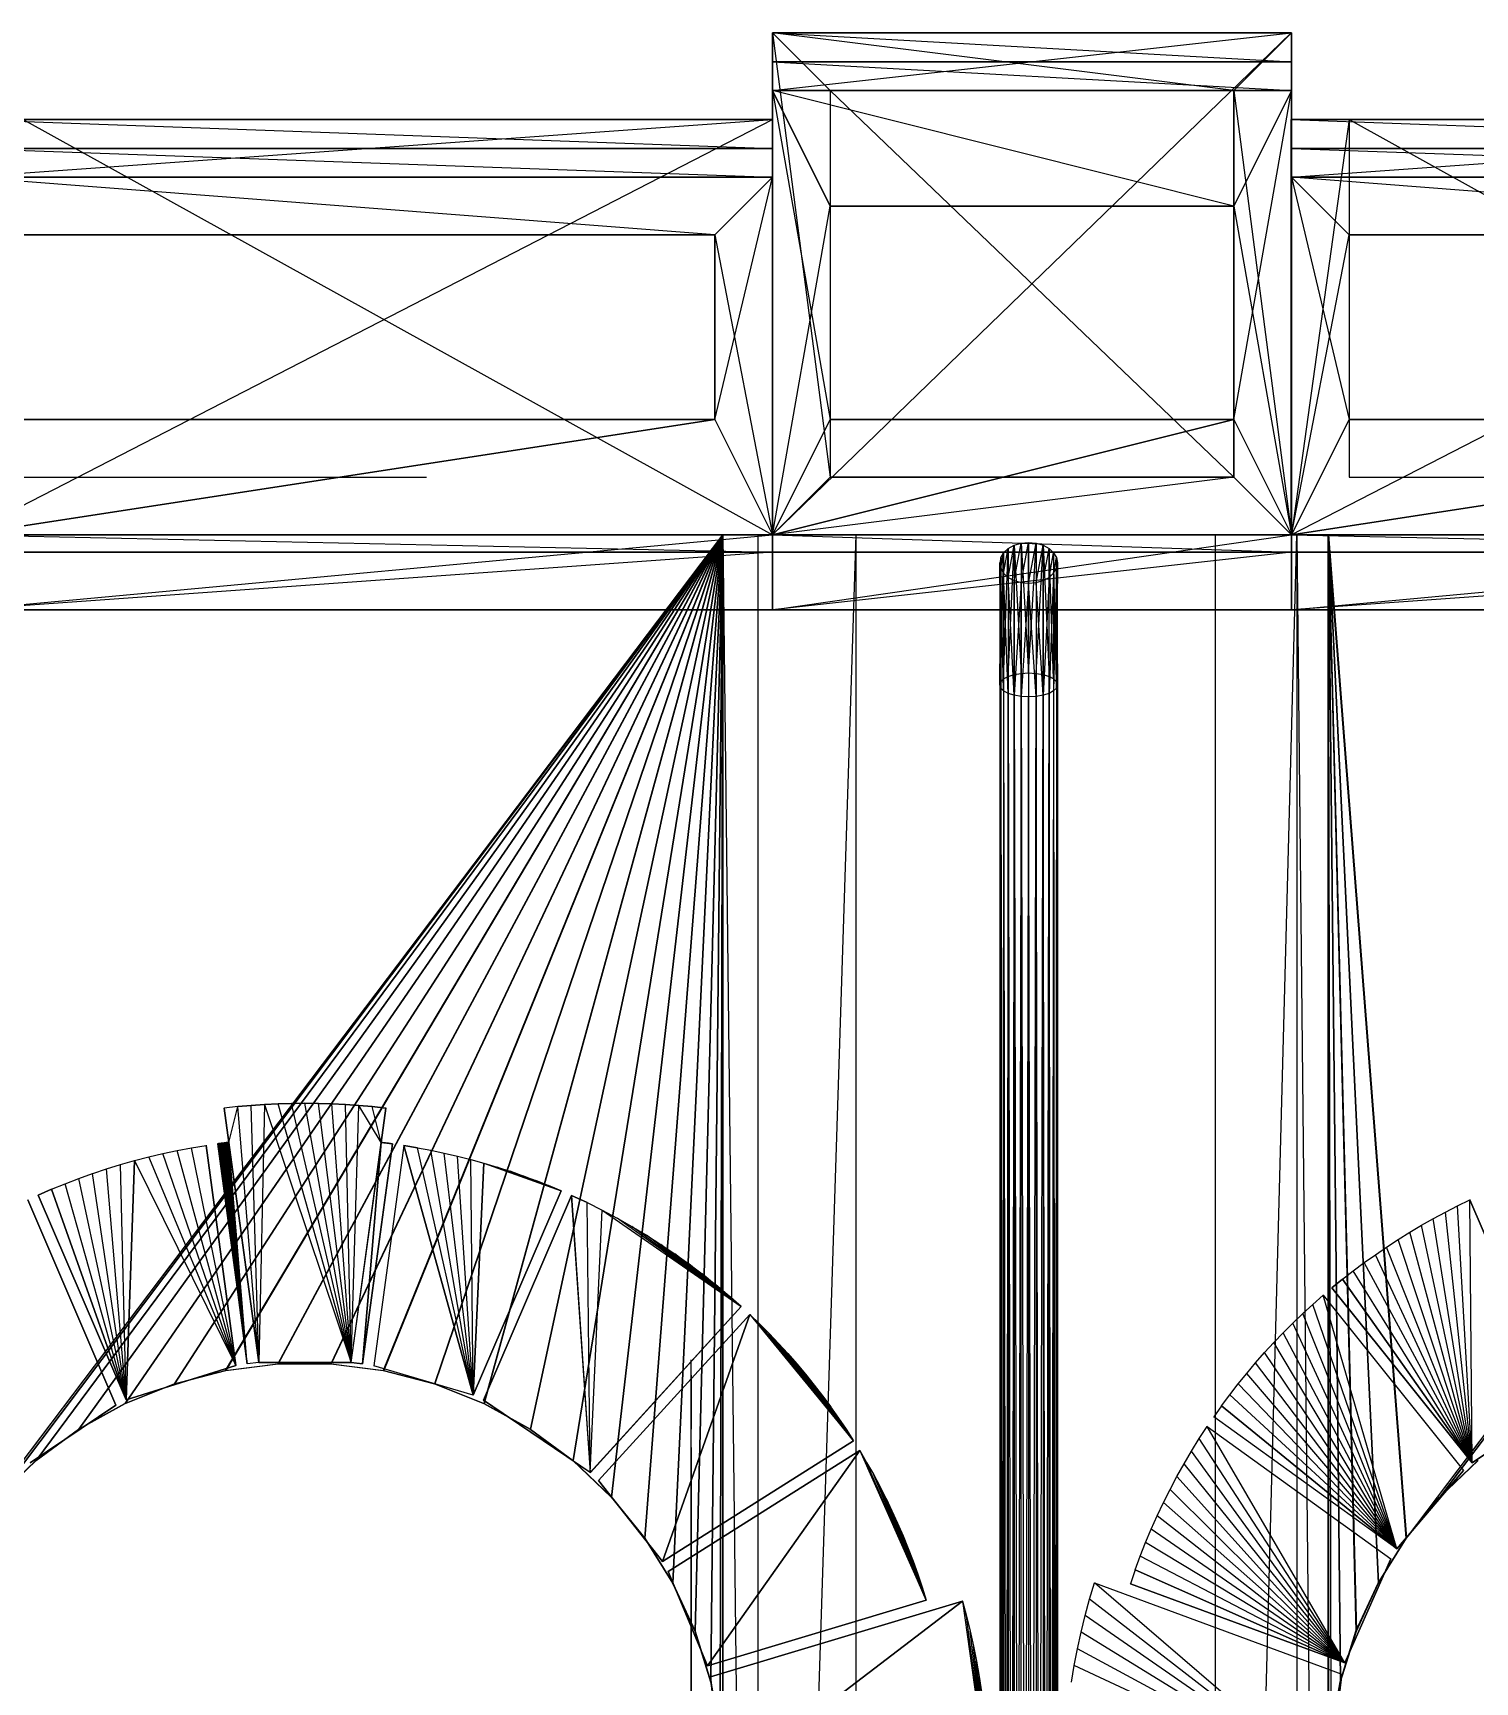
# Model space of a CAD drawing. Extents: x -41 to 47, y -35.8 to 51.3.
# Drawn here: x 7.662 to 10.162, y 44.107 to 46.965 of the extents above; entities that cross this region are included whole.
import ezdxf

# ---------------------------------------------------------------- set-up
doc = ezdxf.new("R2010")
doc.units = 0
doc.header["$MEASUREMENT"] = 0
doc.layers.add('PYDXF', color=8, linetype='CONTINUOUS')

msp = doc.modelspace()

# ---------------------------------------------------------------- linework, layer by layer
at = {"layer": 'PYDXF'}
for p, q in [((9.843, 46.9654), (8.9435, 46.9654)), ((8.9435, 46.0954), (8.9435, 46.9654)), ((8.9435, 46.0954), (9.843, 46.9654)), ((8.9439, 46.9654), (8.9435, 46.0954)), ((8.9435, 46.9654), (8.9439, 46.9654)), ((9.8434, 46.9654), (8.9439, 46.9654)), ((8.9439, 46.8654), (8.9439, 46.9654)), ((8.9439, 46.8654), (9.8434, 46.9654)), ((8.944, 46.9154), (8.9439, 46.9654)), ((8.9439, 46.9654), (9.0438, 46.1954)), ((9.7435, 46.8654), (8.9439, 46.9654)), ((8.9439, 46.9654), (9.8434, 46.9654)), ((8.9439, 46.9654), (8.9439, 46.0954)), ((8.9439, 46.9654), (9.0438, 46.8654)), ((9.843, 46.9654), (8.9439, 46.9654)), ((8.944, 46.9654), (8.944, 46.9154)), ((8.944, 46.9654), (9.8435, 46.9654)), ((8.944, 46.9654), (9.8435, 46.9154)), ((9.8434, 46.9654), (9.7435, 46.8654)), ((9.843, 46.9654), (9.843, 46.0954)), ((9.843, 46.9654), (9.8434, 46.9654)), ((9.843, 46.9654), (9.8434, 46.0954)), ((9.8434, 46.9654), (9.8434, 46.8654)), ((9.8434, 46.9654), (9.8434, 46.0954)), ((9.8435, 46.9654), (9.8435, 46.9154)), ((8.944, 46.9154), (9.8435, 46.8654)), ((8.944, 46.9154), (9.8435, 46.9154)), ((8.944, 46.9154), (8.944, 46.8654)), ((9.8435, 46.9154), (8.944, 46.9154)), ((9.8435, 46.8654), (9.8435, 46.9154)), ((8.9439, 46.8654), (9.8434, 46.8654)), ((9.0438, 46.6654), (8.9439, 46.8654)), ((8.9439, 46.8654), (8.9439, 46.0954)), ((8.9439, 46.8654), (9.0439, 46.2954)), ((8.9439, 46.8654), (9.0439, 46.6654)), ((9.7435, 46.6654), (8.9439, 46.8654)), ((8.9439, 46.0954), (8.9439, 46.8654)), ((9.8435, 46.8654), (8.944, 46.8654)), ((9.7435, 46.8654), (9.0438, 46.8654)), ((9.0439, 46.8654), (9.7435, 46.1954)), ((9.0439, 46.8654), (9.7435, 46.8654)), ((9.0439, 46.8654), (9.0439, 46.1954)), ((9.7435, 46.1954), (9.7435, 46.8654)), ((9.7435, 46.8654), (9.7435, 46.1954)), ((9.8434, 46.8654), (9.7435, 46.6654)), ((9.7435, 46.2954), (9.8434, 46.8654)), ((9.7435, 46.8654), (9.8434, 46.0954)), ((9.8434, 46.8654), (9.8434, 46.0954)), ((9.8434, 46.0954), (9.8434, 46.8654)), ((8.9435, 46.8154), (7.5443, 46.8154)), ((7.5443, 46.0954), (8.9435, 46.8154)), ((8.9439, 46.8154), (7.5447, 46.8154)), ((7.5447, 46.7154), (8.9439, 46.8154)), ((8.9435, 46.8154), (7.5447, 46.8154)), ((7.5448, 46.8154), (8.944, 46.8154)), ((7.5448, 46.8154), (8.944, 46.7654)), ((7.6446, 46.8154), (8.9439, 46.8154)), ((7.6446, 46.8154), (8.9439, 46.0954)), ((8.9435, 46.8154), (7.6446, 46.8154)), ((8.9435, 46.8154), (8.9435, 46.0954)), ((8.9435, 46.8154), (8.9439, 46.0954)), ((8.9439, 46.8154), (8.9435, 46.8154)), ((8.9439, 46.8154), (8.9439, 46.7154)), ((8.9439, 46.0954), (8.9439, 46.8154)), ((8.944, 46.8154), (8.944, 46.7654)), ((11.2423, 46.8154), (9.843, 46.8154)), ((9.843, 46.0954), (9.843, 46.8154)), ((9.843, 46.0954), (11.2423, 46.8154)), ((9.843, 46.8154), (9.8434, 46.8154)), ((9.8434, 46.8154), (9.843, 46.0954)), ((11.2427, 46.8154), (9.8434, 46.8154)), ((9.8434, 46.7154), (9.8434, 46.8154)), ((9.8434, 46.7154), (11.2427, 46.8154)), ((9.9434, 46.8154), (9.8434, 46.0954)), ((9.8434, 46.8154), (9.8434, 46.0954)), ((9.9434, 46.8154), (9.8434, 46.8154)), ((11.2423, 46.8154), (9.8434, 46.8154)), ((9.8435, 46.7654), (9.8434, 46.8154)), ((9.8435, 46.8154), (9.8435, 46.7654)), ((9.8435, 46.8154), (11.2428, 46.8154)), ((9.8435, 46.8154), (11.2428, 46.7654)), ((9.9434, 46.8154), (9.9434, 46.1954)), ((9.9434, 46.8154), (11.2427, 46.8154)), ((9.9434, 46.8154), (11.2427, 46.0954)), ((11.2423, 46.8154), (9.9434, 46.8154)), ((7.5447, 46.7654), (8.944, 46.7154)), ((7.5447, 46.7654), (8.944, 46.7654)), ((8.944, 46.7654), (7.5448, 46.7654)), ((8.944, 46.7154), (8.944, 46.7654)), ((9.8435, 46.7654), (11.2427, 46.7154)), ((9.8435, 46.7654), (11.2428, 46.7654)), ((9.8435, 46.7654), (9.8435, 46.7154)), ((11.2428, 46.7654), (9.8435, 46.7654)), ((8.9439, 46.7154), (7.5447, 46.7154)), ((7.5447, 46.7154), (8.9439, 46.7154)), ((8.844, 46.6154), (7.5447, 46.7154)), ((8.9439, 46.7154), (8.844, 46.6154)), ((8.844, 46.2954), (8.9439, 46.7154)), ((8.9439, 46.7154), (8.9439, 46.0954)), ((8.9439, 46.0954), (8.9439, 46.7154)), ((9.8434, 46.7154), (11.2427, 46.7154)), ((9.9434, 46.6154), (9.8434, 46.7154)), ((11.1428, 46.6154), (9.8434, 46.7154)), ((9.8434, 46.0954), (9.8434, 46.7154)), ((11.2427, 46.7154), (9.8435, 46.7154)), ((9.8435, 46.7154), (9.8435, 46.0954)), ((9.8435, 46.7154), (9.9434, 46.2954)), ((9.8435, 46.7154), (9.9434, 46.6154)), ((8.9439, 46.0954), (9.0438, 46.6654)), ((9.7435, 46.6654), (9.0438, 46.6654)), ((9.0438, 46.6654), (9.7435, 46.6654)), ((9.0439, 46.6654), (9.0439, 46.2954)), ((9.7435, 46.6654), (9.7435, 46.2954)), ((9.7435, 46.2954), (9.7435, 46.6654)), ((9.7435, 46.6654), (9.8434, 46.0954)), ((8.844, 46.6154), (7.6446, 46.6154)), ((7.6446, 46.6154), (8.844, 46.6154)), ((8.844, 46.6154), (8.844, 46.2954)), ((8.844, 46.2954), (8.844, 46.6154)), ((8.844, 46.6154), (8.9439, 46.0954)), ((9.8434, 46.0954), (9.9434, 46.6154)), ((9.9434, 46.6154), (9.9434, 46.2954)), ((11.1428, 46.6154), (9.9434, 46.6154)), ((9.9434, 46.6154), (11.1428, 46.6154)), ((7.5447, 46.0954), (8.844, 46.2954)), ((8.844, 46.2954), (7.5447, 46.0954)), ((8.844, 46.2954), (7.6446, 46.2954)), ((7.6446, 46.2954), (8.844, 46.2954)), ((8.844, 46.2954), (8.9439, 46.0954)), ((8.9439, 46.0954), (9.7435, 46.2954)), ((9.7435, 46.2954), (8.9439, 46.0954)), ((9.0439, 46.2954), (8.9439, 46.0954)), ((8.9439, 46.0954), (9.0438, 46.2954)), ((9.0438, 46.2954), (9.7435, 46.2954)), ((9.7435, 46.2954), (9.0439, 46.2954)), ((9.7435, 46.2954), (9.8434, 46.0954)), ((11.1428, 46.2954), (9.8434, 46.0954)), ((9.8434, 46.0954), (9.9434, 46.2954)), ((9.8435, 46.0954), (11.1428, 46.2954)), ((9.9434, 46.2954), (9.8435, 46.0954)), ((11.1428, 46.2954), (9.9434, 46.2954)), ((9.9434, 46.2954), (11.1428, 46.2954)), ((7.6446, 46.1954), (8.3442, 46.1954)), ((9.0438, 46.1954), (8.9439, 46.0954)), ((9.7435, 46.1954), (8.9439, 46.0954)), ((9.0438, 46.1954), (9.7435, 46.1954)), ((9.7435, 46.1954), (9.0439, 46.1954)), ((9.8434, 46.0954), (9.7435, 46.1954)), ((9.9434, 46.1954), (10.643, 46.1954)), ((7.4071, 46.0954), (8.8571, 46.0954)), ((7.4078, 46.0954), (8.8578, 46.0954)), ((7.4078, 46.0954), (8.8571, 46.0954)), ((8.8571, 46.0954), (7.5422, 44.3564)), ((7.5428, 44.3564), (8.8578, 46.0954)), ((7.5443, 46.0954), (8.9435, 46.0954)), ((7.5443, 46.0954), (8.9439, 46.0954)), ((8.9439, 46.0954), (7.5447, 46.0954)), ((7.5447, 46.0954), (8.9439, 46.0954)), ((8.944, 46.0954), (7.5447, 46.0954)), ((7.5447, 45.9654), (8.9439, 46.0954)), ((7.5448, 46.0954), (8.944, 46.0654)), ((7.5448, 46.0954), (8.944, 46.0954)), ((8.8571, 46.0954), (7.6002, 44.4276)), ((8.8578, 46.0954), (7.6008, 44.4276)), ((8.8571, 46.0954), (7.6667, 44.4909)), ((8.8578, 46.0954), (7.6674, 44.4909)), ((8.8571, 46.0954), (7.7407, 44.5452)), ((8.8578, 46.0954), (7.7414, 44.5452)), ((8.8571, 46.0954), (7.821, 44.5898)), ((8.8578, 46.0954), (7.8216, 44.5898)), ((8.8571, 46.0954), (7.9062, 44.6239)), ((8.8578, 46.0954), (7.9069, 44.6239)), ((8.8571, 46.0954), (7.9951, 44.6469)), ((8.8578, 46.0954), (7.9958, 44.6469)), ((8.8571, 46.0954), (8.0862, 44.6585)), ((8.8578, 46.0954), (8.0869, 44.6585)), ((8.8571, 46.0954), (8.178, 44.6585)), ((8.8578, 46.0954), (8.1787, 44.6585)), ((8.8571, 46.0954), (8.2691, 44.6469)), ((8.8578, 46.0954), (8.2697, 44.6469)), ((8.8571, 46.0954), (8.358, 44.6239)), ((8.8578, 46.0954), (8.3586, 44.6239)), ((8.8571, 46.0954), (8.4432, 44.5898)), ((8.8578, 46.0954), (8.4439, 44.5898)), ((8.8571, 46.0954), (8.5235, 44.5452)), ((8.8578, 46.0954), (8.5242, 44.5452)), ((8.8571, 46.0954), (8.5975, 44.4909)), ((8.8578, 46.0954), (8.5982, 44.4909)), ((8.8571, 46.0954), (8.664, 44.4276)), ((8.8578, 46.0954), (8.6647, 44.4276)), ((8.8571, 46.0954), (8.722, 44.3564)), ((8.8578, 46.0954), (8.7227, 44.3564)), ((8.8571, 46.0954), (8.7706, 44.2785)), ((8.8578, 46.0954), (8.7712, 44.2785)), ((8.8571, 46.0954), (8.8089, 44.1951)), ((8.8578, 46.0954), (8.8095, 44.1951)), ((8.8571, 46.0954), (8.8363, 44.1074)), ((8.8578, 46.0954), (8.837, 44.1074)), ((8.8571, 46.0954), (8.8525, 44.0171)), ((8.8578, 46.0954), (8.8532, 44.0171)), ((8.8571, 46.0954), (8.8571, 43.9254)), ((8.8571, 46.0954), (8.8578, 46.0954)), ((8.8571, 46.0954), (8.8578, 43.9254)), ((9.9079, 46.0954), (8.8578, 46.0954)), ((8.8578, 46.0954), (8.8578, 43.9254)), ((8.8578, 46.0954), (8.8578, 40.7954)), ((8.8578, 46.0954), (8.9183, 46.0954)), ((8.8578, 40.7954), (8.8578, 46.0954)), ((8.8578, 46.0954), (8.9183, 40.7954)), ((9.088, 46.0954), (8.9183, 46.0954)), ((8.9183, 46.0954), (8.9183, 40.7954)), ((9.9079, 46.0954), (8.9183, 46.0954)), ((9.088, 46.0954), (8.9183, 40.7954)), ((8.9435, 46.0954), (9.843, 46.0954)), ((8.9439, 46.0954), (8.9435, 46.0954)), ((8.9435, 46.0954), (8.9439, 46.0954)), ((8.9435, 46.0954), (9.8434, 46.0954)), ((8.9439, 46.0954), (8.944, 46.0654)), ((8.9439, 46.0954), (8.9439, 45.9654)), ((9.8434, 46.0954), (8.9439, 46.0954)), ((9.8435, 46.0954), (8.9439, 46.0954)), ((8.9439, 46.0954), (9.8435, 46.0954)), ((8.9439, 45.9654), (9.8435, 46.0954)), ((8.944, 45.9654), (8.9439, 46.0954)), ((8.944, 46.0654), (8.944, 46.0954)), ((8.944, 46.0954), (9.8435, 46.0654)), ((9.088, 46.0954), (9.7119, 46.0954)), ((9.088, 46.0954), (9.088, 40.7954)), ((9.9079, 46.0954), (9.088, 46.0954)), ((9.3525, 46.0718), (9.3628, 46.0774)), ((9.3525, 46.0218), (9.3628, 46.0774)), ((9.3525, 45.85), (9.3628, 46.0774)), ((9.3628, 46.0774), (9.3749, 46.081)), ((9.3628, 46.0162), (9.3749, 46.081)), ((9.3628, 46.0774), (9.3628, 46.0162)), ((9.3628, 46.0774), (9.3749, 45.8554)), ((9.3628, 46.0774), (9.3628, 45.8533)), ((9.3749, 46.081), (9.3878, 46.0822)), ((9.3749, 46.0127), (9.3878, 46.0822)), ((9.3749, 46.081), (9.3749, 46.0127)), ((9.3749, 46.081), (9.3749, 45.8554)), ((9.3749, 46.081), (9.3878, 45.8561)), ((9.3878, 46.0822), (9.4008, 46.081)), ((9.3878, 46.0822), (9.3878, 46.0115)), ((9.3878, 45.8561), (9.3878, 46.0822)), ((9.3878, 46.0115), (9.4008, 46.081)), ((9.3878, 45.8561), (9.4008, 46.081)), ((9.4008, 46.081), (9.4128, 46.0774)), ((9.4008, 46.081), (9.4008, 46.0127)), ((9.4008, 46.081), (9.4008, 45.8554)), ((9.4008, 46.0127), (9.4128, 46.0774)), ((9.4008, 45.8554), (9.4128, 46.0774)), ((9.4128, 46.0774), (9.4232, 46.0718)), ((9.4128, 46.0774), (9.4128, 46.0162)), ((9.4128, 46.0774), (9.4128, 45.8533)), ((9.4128, 46.0774), (9.4232, 45.85)), ((9.7119, 40.7954), (9.7119, 46.0954)), ((9.853, 46.0954), (9.7119, 46.0954)), ((9.9079, 46.0954), (9.7119, 46.0954)), ((9.7119, 40.7954), (9.853, 46.0954)), ((9.843, 46.0954), (9.8434, 46.0954)), ((9.843, 46.0954), (11.2427, 46.0954)), ((9.843, 46.0954), (11.2423, 46.0954)), ((9.8434, 46.0954), (9.843, 46.0954)), ((11.2427, 46.0954), (9.8434, 46.0954)), ((9.8435, 46.0654), (9.8435, 46.0954)), ((9.8435, 46.0954), (9.8435, 46.0654)), ((9.8435, 46.0954), (9.8435, 45.9654)), ((9.8435, 46.0954), (11.2427, 46.0954)), ((9.8435, 46.0954), (11.2428, 46.0654)), ((9.8435, 45.9654), (11.2427, 46.0954)), ((9.8435, 45.9654), (9.8435, 46.0954)), ((9.853, 46.0954), (9.9079, 46.0954)), ((9.9079, 46.0954), (9.853, 46.0954)), ((9.853, 46.0954), (9.9079, 40.7954)), ((9.853, 46.0954), (9.853, 40.7954)), ((9.9071, 43.9254), (9.9071, 46.0954)), ((9.9071, 46.0954), (11.3571, 46.0954)), ((9.9071, 46.0954), (9.9117, 44.0171)), ((9.9071, 46.0954), (9.9077, 46.0954)), ((9.9077, 46.0954), (9.9071, 43.9254)), ((9.9071, 46.0954), (9.9936, 44.2785)), ((9.9071, 46.0954), (9.9279, 44.1074)), ((9.9071, 46.0954), (9.9553, 44.1951)), ((10.0422, 44.3564), (9.9071, 46.0954)), ((9.9077, 46.0954), (9.9077, 43.9254)), ((9.9123, 44.0171), (9.9077, 46.0954)), ((9.9077, 46.0954), (9.956, 44.1951)), ((9.9077, 46.0954), (9.9285, 44.1074)), ((9.9077, 46.0954), (10.0428, 44.3564)), ((9.9077, 46.0954), (9.9943, 44.2785)), ((9.9077, 46.0954), (11.3577, 46.0954)), ((9.9077, 46.0954), (11.3571, 46.0954)), ((9.9079, 46.0954), (9.9079, 40.7954)), ((9.9079, 40.7954), (9.9079, 46.0954)), ((11.3571, 46.0954), (10.0422, 44.3564)), ((10.0428, 44.3564), (11.3577, 46.0954)), ((11.3571, 46.0954), (10.1002, 44.4276)), ((11.3577, 46.0954), (10.1008, 44.4276)), ((7.5447, 46.0654), (8.944, 46.0654)), ((8.944, 46.0654), (7.5447, 45.9654)), ((8.944, 46.0654), (7.5448, 46.0654)), ((8.944, 45.9654), (8.944, 46.0654)), ((8.944, 46.0654), (9.8435, 46.0654)), ((9.8435, 46.0654), (8.944, 45.9654)), ((8.944, 46.0654), (8.944, 45.9654)), ((9.8435, 46.0654), (8.944, 46.0654)), ((9.3395, 46.056), (9.3378, 46.0468)), ((9.3378, 45.8354), (9.3395, 46.056)), ((9.3395, 46.056), (9.3445, 46.0645)), ((9.3395, 46.0377), (9.3445, 46.0645)), ((9.3395, 45.8407), (9.3445, 46.0645)), ((9.3395, 46.056), (9.3395, 46.0377)), ((9.3395, 46.056), (9.3395, 45.8407)), ((9.3445, 46.0292), (9.3525, 46.0718)), ((9.3445, 46.0645), (9.3525, 46.0718)), ((9.3445, 45.8457), (9.3525, 46.0718)), ((9.3445, 46.0645), (9.3445, 46.0292)), ((9.3445, 46.0645), (9.3445, 45.8457)), ((9.3525, 46.0718), (9.3525, 46.0218)), ((9.3525, 46.0718), (9.3525, 45.85)), ((9.4128, 46.0162), (9.4232, 46.0718)), ((9.4232, 46.0718), (9.4232, 46.0218)), ((9.4232, 46.0718), (9.4311, 46.0645)), ((9.4311, 45.8457), (9.4232, 46.0718)), ((9.4232, 45.85), (9.4232, 46.0718)), ((9.4232, 46.0218), (9.4311, 46.0645)), ((9.4311, 46.0645), (9.4361, 46.056)), ((9.4311, 46.0645), (9.4311, 46.0292)), ((9.4311, 46.0645), (9.4311, 45.8457)), ((9.4361, 45.8407), (9.4311, 46.0645)), ((9.4311, 46.0292), (9.4361, 46.056)), ((9.4361, 46.056), (9.4361, 46.0377)), ((9.4361, 46.056), (9.4378, 46.0468)), ((9.4361, 46.056), (9.4378, 45.8354)), ((9.4361, 45.8407), (9.4361, 46.056)), ((9.8435, 45.9654), (9.8435, 46.0654)), ((9.8435, 46.0654), (11.2427, 46.0654)), ((11.2427, 46.0654), (9.8435, 45.9654)), ((9.8435, 46.0654), (9.8435, 45.9654)), ((11.2428, 46.0654), (9.8435, 46.0654)), ((9.3395, 46.0377), (9.3378, 46.0468)), ((9.3395, 45.83), (9.3378, 46.0468)), ((9.3378, 46.0468), (9.3378, 45.8354)), ((9.3395, 46.0377), (9.3445, 46.0292)), ((9.3395, 46.0377), (9.3395, 45.83)), ((9.3445, 45.825), (9.3395, 46.0377)), ((9.3445, 46.0292), (9.3525, 46.0218)), ((9.3445, 46.0292), (9.3445, 45.825)), ((9.3525, 45.8207), (9.3445, 46.0292)), ((9.3525, 46.0218), (9.3628, 46.0162)), ((9.3525, 46.0218), (9.3525, 45.8207)), ((9.3628, 45.8174), (9.3525, 46.0218)), ((9.4128, 46.0162), (9.4232, 46.0218)), ((9.4232, 46.0218), (9.4128, 45.8174)), ((9.4232, 46.0218), (9.4311, 46.0292)), ((9.4311, 46.0292), (9.4232, 45.8207)), ((9.4232, 45.8207), (9.4232, 46.0218)), ((9.4311, 46.0292), (9.4361, 46.0377)), ((9.4361, 46.0377), (9.4311, 45.825)), ((9.4311, 46.0292), (9.4311, 45.825)), ((9.4361, 46.0377), (9.4378, 46.0468)), ((9.4378, 46.0468), (9.4361, 45.83)), ((9.4361, 45.83), (9.4361, 46.0377)), ((9.4378, 45.8354), (9.4378, 46.0468)), ((9.3628, 46.0162), (9.3749, 46.0127)), ((9.3628, 45.8174), (9.3628, 46.0162)), ((9.3749, 46.0127), (9.3628, 45.8174)), ((9.3749, 46.0127), (9.3878, 46.0115)), ((9.3749, 45.8154), (9.3749, 46.0127)), ((9.3878, 46.0115), (9.3749, 45.8154)), ((9.3878, 46.0115), (9.4008, 46.0127)), ((9.4008, 45.8154), (9.3878, 46.0115)), ((9.3878, 46.0115), (9.3878, 45.8147)), ((9.4008, 46.0127), (9.4128, 46.0162)), ((9.4128, 45.8174), (9.4008, 46.0127)), ((9.4008, 46.0127), (9.4008, 45.8154)), ((9.4128, 45.8174), (9.4128, 46.0162)), ((8.9439, 45.9654), (7.5447, 45.9654)), ((7.5447, 45.9654), (8.944, 45.9654)), ((9.8435, 45.9654), (8.9439, 45.9654)), ((8.944, 45.9654), (9.8435, 45.9654)), ((9.3878, 45.9854), (9.3878, 45.8354)), ((11.2427, 45.9654), (9.8435, 45.9654)), ((9.8435, 45.9654), (11.2427, 45.9654)), ((9.3445, 45.8457), (9.3525, 45.85)), ((9.3525, 45.85), (9.3628, 45.8533)), ((9.3525, 40.21), (9.3525, 45.85)), ((9.3525, 45.85), (9.3628, 40.2133)), ((9.3628, 45.8533), (9.3749, 45.8554)), ((9.3628, 45.8533), (9.3628, 40.2133)), ((9.3628, 45.8533), (9.3749, 40.2154)), ((9.3749, 45.8554), (9.3878, 45.8561)), ((9.3749, 45.8554), (9.3878, 40.2161)), ((9.3749, 40.2154), (9.3749, 45.8554)), ((9.3878, 45.8561), (9.4008, 45.8554)), ((9.3878, 45.8561), (9.3878, 40.2161)), ((9.3878, 40.2161), (9.4008, 45.8554)), ((9.4008, 45.8554), (9.4128, 45.8533)), ((9.4008, 45.8554), (9.4008, 40.2154)), ((9.4008, 40.2154), (9.4128, 45.8533)), ((9.4128, 45.8533), (9.4232, 45.85)), ((9.4128, 45.8533), (9.4128, 40.2133)), ((9.4128, 40.2133), (9.4232, 45.85)), ((9.4311, 45.8457), (9.4232, 45.85)), ((9.4311, 40.2057), (9.4232, 45.85)), ((9.4232, 45.85), (9.4232, 40.21)), ((9.3378, 45.8354), (9.3395, 45.8407)), ((9.3378, 45.8354), (9.3395, 40.2007)), ((9.3378, 45.8354), (9.3378, 40.1954)), ((9.3395, 45.83), (9.3378, 45.8354)), ((9.3395, 45.83), (9.3378, 40.1954)), ((9.3395, 45.8407), (9.3445, 45.8457)), ((9.3395, 45.8407), (9.3395, 40.2007)), ((9.3395, 45.8407), (9.3445, 40.2057)), ((9.3395, 45.83), (9.3395, 40.19)), ((9.3445, 45.825), (9.3395, 45.83)), ((9.3445, 45.825), (9.3395, 40.19)), ((9.3445, 45.8457), (9.3445, 40.2057)), ((9.3445, 45.8457), (9.3525, 40.21)), ((9.3525, 45.8207), (9.3445, 45.825)), ((9.3445, 45.825), (9.3445, 40.185)), ((9.3525, 45.8207), (9.3445, 40.185)), ((9.3628, 45.8174), (9.3525, 45.8207)), ((9.3525, 45.8207), (9.3525, 40.1807)), ((9.3878, 45.8354), (9.3878, 40.1954)), ((9.4232, 45.8207), (9.4128, 45.8174)), ((9.4311, 45.825), (9.4232, 40.1807)), ((9.4311, 45.825), (9.4232, 45.8207)), ((9.4232, 40.1807), (9.4232, 45.8207)), ((9.4361, 45.8407), (9.4311, 45.8457)), ((9.4311, 45.8457), (9.4361, 40.2007)), ((9.4311, 45.8457), (9.4311, 40.2057)), ((9.4361, 45.83), (9.4311, 40.185)), ((9.4361, 45.83), (9.4311, 45.825)), ((9.4311, 45.825), (9.4311, 40.185)), ((9.4361, 45.8407), (9.4361, 40.2007)), ((9.4361, 45.8407), (9.4378, 45.8354)), ((9.4361, 45.8407), (9.4378, 40.1954)), ((9.4378, 45.8354), (9.4361, 40.19)), ((9.4378, 45.8354), (9.4361, 45.83)), ((9.4361, 45.83), (9.4361, 40.19)), ((9.4378, 45.8354), (9.4378, 40.1954)), ((9.3628, 45.8174), (9.3525, 40.1807)), ((9.3749, 45.8154), (9.3628, 45.8174)), ((9.3628, 40.1774), (9.3628, 45.8174)), ((9.3749, 45.8154), (9.3628, 40.1774)), ((9.3878, 45.8147), (9.3749, 45.8154)), ((9.3749, 40.1754), (9.3749, 45.8154)), ((9.3878, 45.8147), (9.3749, 40.1754)), ((9.4008, 45.8154), (9.3878, 45.8147)), ((9.3878, 45.8147), (9.3878, 40.1747)), ((9.4008, 40.1754), (9.3878, 45.8147)), ((9.4128, 45.8174), (9.4008, 45.8154)), ((9.4008, 45.8154), (9.4008, 40.1754)), ((9.4128, 40.1774), (9.4008, 45.8154)), ((9.4128, 45.8174), (9.4128, 40.1774)), ((9.4232, 40.1807), (9.4128, 45.8174)), ((8.0166, 45.1045), (7.9934, 45.102)), ((8.0015, 45.0425), (8.0166, 45.1045)), ((8.0166, 45.1045), (8.0399, 45.1066)), ((8.0399, 45.1066), (8.0166, 45.1045)), ((8.0532, 44.661), (8.0166, 45.1045)), ((8.0399, 45.1066), (8.0632, 45.1082)), ((8.0632, 45.1082), (8.0399, 45.1066)), ((8.0532, 44.661), (8.0399, 45.1066)), ((8.0632, 45.1082), (8.0532, 44.661)), ((8.0632, 45.1082), (8.0866, 45.1093)), ((8.0866, 45.1093), (8.0632, 45.1082)), ((8.0632, 45.1082), (8.2131, 44.661)), ((8.0866, 45.1093), (8.11, 45.11)), ((8.1099, 45.11), (8.0866, 45.1093)), ((8.2131, 44.661), (8.0866, 45.1093)), ((8.1333, 45.1102), (8.1099, 45.11)), ((8.11, 45.11), (8.1333, 45.1102)), ((8.2131, 44.661), (8.11, 45.11)), ((8.1567, 45.11), (8.1333, 45.1102)), ((8.1333, 45.1102), (8.1567, 45.11)), ((8.2131, 44.661), (8.1333, 45.1102)), ((8.18, 45.1093), (8.1567, 45.11)), ((8.1567, 45.11), (8.1801, 45.1093)), ((8.2131, 44.661), (8.1567, 45.11)), ((8.2034, 45.1081), (8.18, 45.1093)), ((8.1801, 45.1093), (8.2034, 45.1081)), ((8.2131, 44.661), (8.1801, 45.1093)), ((8.2034, 45.1081), (8.2268, 45.1065)), ((8.2267, 45.1065), (8.2034, 45.1081)), ((8.2131, 44.661), (8.2034, 45.1081)), ((8.2131, 44.661), (8.2268, 45.1065)), ((8.25, 45.1044), (8.2267, 45.1065)), ((8.2268, 45.1065), (8.25, 45.1044)), ((8.2652, 45.0424), (8.2268, 45.1065)), ((8.25, 45.1044), (8.2733, 45.1019)), ((8.2732, 45.1019), (8.25, 45.1044)), ((8.2652, 45.0424), (8.25, 45.1044)), ((7.9934, 45.1022), (7.9934, 45.102)), ((8.0015, 45.0425), (7.9934, 45.102)), ((7.9934, 45.102), (8.0014, 45.0425)), ((8.2732, 45.1019), (8.2652, 45.0424)), ((8.2652, 45.0424), (8.2733, 45.1019)), ((8.2733, 45.1021), (8.2733, 45.1019)), ((7.8624, 45.0173), (7.8871, 45.0231)), ((8.0136, 44.6555), (7.887, 45.0231)), ((7.8871, 45.0231), (7.9119, 45.0283)), ((7.9119, 45.0283), (7.9368, 45.033)), ((8.0136, 44.6555), (7.9119, 45.0283)), ((7.9368, 45.033), (7.9618, 45.0372)), ((8.0136, 44.6555), (7.9368, 45.033)), ((7.9618, 45.0374), (7.9618, 45.0372)), ((8.0136, 44.6555), (7.9618, 45.0372)), ((7.9618, 45.0372), (8.0136, 44.6555)), ((7.9833, 45.0403), (7.9816, 45.04)), ((7.9816, 45.04), (8.0333, 44.6586)), ((7.9849, 45.0405), (7.9832, 45.0403)), ((7.9833, 45.0403), (7.9849, 45.0405)), ((8.0333, 44.6586), (7.9833, 45.0403)), ((7.9865, 45.0407), (7.9849, 45.0405)), ((7.9849, 45.0405), (7.9866, 45.0407)), ((8.0333, 44.6586), (7.9849, 45.0405)), ((7.9882, 45.0409), (7.9865, 45.0407)), ((7.9866, 45.0407), (7.9882, 45.0409)), ((8.0333, 44.6586), (7.9866, 45.0407)), ((7.9898, 45.0411), (7.9882, 45.0409)), ((7.9882, 45.0409), (7.9899, 45.0411)), ((8.0333, 44.6586), (7.9882, 45.0409)), ((7.9915, 45.0413), (7.9898, 45.0411)), ((7.9899, 45.0411), (7.9915, 45.0413)), ((8.0333, 44.6586), (7.9899, 45.0411)), ((7.9915, 45.0413), (7.9932, 45.0415)), ((7.9932, 45.0415), (7.9915, 45.0413)), ((8.0333, 44.6586), (7.9915, 45.0413)), ((7.9948, 45.0418), (7.9932, 45.0415)), ((7.9932, 45.0415), (7.9948, 45.0418)), ((8.0333, 44.6586), (7.9932, 45.0415)), ((7.9948, 45.0418), (7.9965, 45.042)), ((7.9965, 45.042), (7.9948, 45.0418)), ((8.0333, 44.6586), (7.9948, 45.0418)), ((7.9965, 45.042), (7.9981, 45.0422)), ((7.9981, 45.0422), (7.9965, 45.042)), ((8.0333, 44.6586), (7.9965, 45.042)), ((7.9998, 45.0424), (7.9981, 45.0422)), ((7.9981, 45.0422), (7.9998, 45.0424)), ((8.0333, 44.6586), (7.9981, 45.0422)), ((8.0014, 45.0425), (7.9998, 45.0424)), ((7.9998, 45.0424), (8.0014, 45.0425)), ((8.0333, 44.6586), (7.9998, 45.0424)), ((8.0333, 44.6586), (8.0014, 45.0425)), ((8.0015, 45.0425), (8.0532, 44.661)), ((8.0532, 44.661), (8.0015, 45.0425)), ((8.2651, 45.0424), (8.213, 44.661)), ((8.2131, 44.661), (8.2652, 45.0424)), ((8.2651, 45.0424), (8.2329, 44.6585)), ((8.2329, 44.6585), (8.2651, 45.0424)), ((8.2329, 44.6585), (8.285, 45.0399)), ((8.285, 45.0399), (8.2329, 44.6585)), ((8.3048, 45.037), (8.2526, 44.6554)), ((8.2651, 45.0424), (8.2668, 45.0422)), ((8.2651, 45.0424), (8.285, 45.0399)), ((8.2668, 45.0422), (8.2684, 45.042)), ((8.285, 45.0399), (8.2668, 45.0422)), ((8.285, 45.0399), (8.2684, 45.042)), ((8.2685, 45.042), (8.2701, 45.0418)), ((8.2701, 45.0418), (8.2717, 45.0416)), ((8.285, 45.0399), (8.2701, 45.0418)), ((8.285, 45.0399), (8.2717, 45.0416)), ((8.2718, 45.0416), (8.2734, 45.0414)), ((8.2734, 45.0414), (8.275, 45.0412)), ((8.285, 45.0399), (8.2734, 45.0414)), ((8.285, 45.0399), (8.275, 45.0412)), ((8.275, 45.0412), (8.2767, 45.041)), ((8.285, 45.0399), (8.2767, 45.041)), ((8.2767, 45.041), (8.2784, 45.0408)), ((8.285, 45.0399), (8.2784, 45.0408)), ((8.2784, 45.0408), (8.28, 45.0406)), ((8.285, 45.0399), (8.28, 45.0406)), ((8.28, 45.0406), (8.2817, 45.0404)), ((8.2817, 45.0404), (8.2833, 45.0401)), ((8.285, 45.0399), (8.2817, 45.0404)), ((8.285, 45.0399), (8.2833, 45.0401)), ((8.2833, 45.0401), (8.285, 45.0399)), ((8.3048, 45.037), (8.4247, 44.604)), ((8.3048, 45.037), (8.3281, 45.0332)), ((8.4247, 44.604), (8.3048, 45.037)), ((8.3281, 45.0332), (8.3048, 45.037)), ((8.3281, 45.0332), (8.3514, 45.0288)), ((8.4247, 44.604), (8.3281, 45.0332)), ((8.3514, 45.0288), (8.3746, 45.0239)), ((8.4247, 44.604), (8.3514, 45.0288)), ((8.3746, 45.0239), (8.3977, 45.0186)), ((8.4247, 44.604), (8.3746, 45.0239)), ((8.4247, 44.604), (8.3977, 45.0186)), ((8.3977, 45.0186), (8.4207, 45.0128)), ((7.7652, 44.9885), (7.7892, 44.9965)), ((7.7892, 44.9965), (7.8134, 45.004)), ((7.8232, 44.596), (7.7892, 44.9965)), ((7.8134, 45.004), (7.8378, 45.0109)), ((7.8232, 44.596), (7.8134, 45.004)), ((7.8232, 44.596), (7.8378, 45.0109)), ((7.8378, 45.0109), (7.8233, 44.596)), ((7.8378, 45.0109), (7.8624, 45.0173)), ((7.8378, 45.0109), (8.0136, 44.6555)), ((8.0136, 44.6555), (7.8624, 45.0173)), ((8.4207, 45.0128), (8.4435, 45.0065)), ((8.4247, 44.604), (8.4207, 45.0128)), ((8.4247, 44.604), (8.4435, 45.0065)), ((8.4435, 45.0065), (8.4247, 44.604)), ((8.4435, 45.0065), (8.4662, 44.9997)), ((8.4435, 45.0065), (8.5773, 44.9587)), ((8.4662, 44.9997), (8.4887, 44.9924)), ((8.5773, 44.9587), (8.4662, 44.9997)), ((8.5773, 44.9587), (8.4887, 44.9924)), ((8.4887, 44.9924), (8.5111, 44.9847)), ((7.6941, 44.9612), (7.6709, 44.951)), ((7.6709, 44.951), (7.6941, 44.9612)), ((7.6941, 44.9612), (7.7176, 44.9708)), ((7.6941, 44.9612), (7.8232, 44.596)), ((7.8233, 44.596), (7.6941, 44.9612)), ((7.7176, 44.9708), (7.7413, 44.9799)), ((7.8232, 44.596), (7.7176, 44.9708)), ((7.7413, 44.9799), (7.7651, 44.9885)), ((7.8232, 44.596), (7.7413, 44.9799)), ((7.8232, 44.596), (7.7651, 44.9885)), ((8.5773, 44.9587), (8.5111, 44.9847)), ((8.5112, 44.9847), (8.5334, 44.9765)), ((8.5334, 44.9765), (8.5554, 44.9678)), ((8.5773, 44.9587), (8.5334, 44.9765)), ((8.5554, 44.9678), (8.5773, 44.9587)), ((8.5773, 44.9587), (8.5554, 44.9678)), ((7.8053, 44.5872), (7.6527, 44.9427)), ((7.6528, 44.9427), (7.8053, 44.5872)), ((7.6708, 44.9512), (7.6709, 44.951)), ((7.8232, 44.596), (7.6709, 44.951)), ((7.6709, 44.951), (7.8232, 44.596)), ((8.4247, 44.604), (8.5773, 44.9587)), ((8.5773, 44.9587), (8.4247, 44.604)), ((8.5956, 44.9506), (8.4429, 44.5957)), ((8.443, 44.5957), (8.5956, 44.9506)), ((8.5957, 44.9508), (8.5956, 44.9506)), ((8.5956, 44.9506), (8.6279, 44.47)), ((8.5956, 44.9506), (8.6222, 44.9382)), ((8.628, 44.47), (8.5956, 44.9506)), ((8.6223, 44.9382), (8.5956, 44.9506)), ((8.6222, 44.9382), (8.6486, 44.925)), ((8.6279, 44.47), (8.6222, 44.9382)), ((10.1103, 44.9215), (10.1314, 44.9323)), ((10.1314, 44.9323), (10.1527, 44.9427)), ((10.1567, 44.4872), (10.1314, 44.9323)), ((10.1524, 44.9433), (10.1527, 44.9427)), ((10.1527, 44.9427), (10.3053, 44.5872)), ((10.1567, 44.4872), (10.1527, 44.9427)), ((10.3052, 44.5872), (10.1527, 44.9427)), ((8.6279, 44.47), (8.6486, 44.925)), ((8.6486, 44.925), (8.8895, 44.7577)), ((8.6486, 44.925), (8.6745, 44.9112)), ((8.8895, 44.7577), (8.6745, 44.9112)), ((8.6746, 44.9112), (8.7001, 44.8967)), ((10.0688, 44.8987), (10.0895, 44.9103)), ((10.1567, 44.4872), (10.0894, 44.9103)), ((10.0895, 44.9103), (10.1103, 44.9215)), ((10.1567, 44.4872), (10.1103, 44.9215)), ((8.8895, 44.7577), (8.7001, 44.8967)), ((8.7001, 44.8967), (8.7253, 44.8815)), ((8.8895, 44.7577), (8.7253, 44.8815)), ((8.7254, 44.8815), (8.7502, 44.8657)), ((10.0284, 44.874), (10.0485, 44.8866)), ((10.1567, 44.4872), (10.0484, 44.8866)), ((10.0485, 44.8866), (10.0688, 44.8987)), ((10.1567, 44.4872), (10.0688, 44.8987)), ((8.8895, 44.7577), (8.7501, 44.8657)), ((8.7502, 44.8657), (8.7745, 44.8492)), ((8.7745, 44.8492), (8.7985, 44.8322)), ((8.8895, 44.7577), (8.7745, 44.8492)), ((9.9696, 44.834), (9.9889, 44.8478)), ((9.9889, 44.8478), (10.0085, 44.8611)), ((10.1567, 44.4872), (9.9889, 44.8478)), ((10.0085, 44.8611), (10.0284, 44.874)), ((10.1567, 44.4872), (10.0085, 44.8611)), ((10.1567, 44.4872), (10.0283, 44.874)), ((8.8895, 44.7577), (8.7985, 44.8322)), ((8.7985, 44.8322), (8.822, 44.8144)), ((9.932, 44.8053), (9.9507, 44.8198)), ((9.9506, 44.8198), (9.9696, 44.834)), ((10.1567, 44.4872), (9.9506, 44.8198)), ((10.1567, 44.4872), (9.9696, 44.834)), ((8.8895, 44.7577), (8.8219, 44.8144)), ((8.8219, 44.8144), (8.8449, 44.7961)), ((8.8895, 44.7577), (8.8449, 44.7961)), ((8.845, 44.7961), (8.8675, 44.7772)), ((9.9134, 44.7904), (9.9136, 44.7903)), ((9.932, 44.8053), (9.9136, 44.7903)), ((9.9136, 44.7903), (9.932, 44.8053)), ((10.1567, 44.4872), (9.9136, 44.7903)), ((9.9136, 44.7903), (10.1567, 44.4872)), ((9.932, 44.8053), (10.1567, 44.4872)), ((10.1567, 44.4872), (9.932, 44.8053)), ((8.8675, 44.7772), (8.8895, 44.7577)), ((8.8895, 44.7577), (8.8675, 44.7772)), ((9.8631, 44.7457), (9.8805, 44.7617)), ((9.8805, 44.7617), (9.8983, 44.7774)), ((10.0263, 44.3377), (9.8805, 44.7617)), ((9.8979, 44.7779), (9.8983, 44.7774)), ((10.0263, 44.3377), (9.8983, 44.7774)), ((9.8983, 44.7774), (10.1417, 44.4738)), ((8.6279, 44.47), (8.8895, 44.7577)), ((8.8895, 44.7577), (8.628, 44.47)), ((8.9042, 44.7441), (8.6424, 44.4561)), ((8.9042, 44.7441), (8.7528, 44.3162)), ((8.7528, 44.3162), (8.9042, 44.7441)), ((8.9043, 44.7442), (8.9042, 44.7441)), ((8.9042, 44.7441), (9.0844, 44.5252)), ((8.9042, 44.7441), (8.9213, 44.7277)), ((8.9213, 44.7277), (8.9042, 44.7441)), ((9.846, 44.7293), (9.8631, 44.7457)), ((10.0263, 44.3377), (9.8631, 44.7457)), ((8.9213, 44.7277), (8.938, 44.7109)), ((9.0844, 44.5252), (8.9213, 44.7277)), ((8.938, 44.7109), (8.9544, 44.6938)), ((9.0844, 44.5252), (8.938, 44.7109)), ((9.8128, 44.6955), (9.8292, 44.7126)), ((9.8292, 44.7126), (9.846, 44.7293)), ((10.0263, 44.3377), (9.8292, 44.7126)), ((10.0263, 44.3377), (9.846, 44.7293)), ((8.9543, 44.6938), (8.9703, 44.6763)), ((9.0844, 44.5252), (8.9543, 44.6938)), ((9.0844, 44.5252), (8.9703, 44.6763)), ((8.9704, 44.6763), (8.986, 44.6585)), ((9.7811, 44.6602), (9.7968, 44.678)), ((9.7968, 44.678), (9.8128, 44.6955)), ((10.0263, 44.3377), (9.7968, 44.678)), ((10.0263, 44.3377), (9.8128, 44.6955)), ((7.8232, 44.596), (8.0136, 44.6555)), ((8.0136, 44.6555), (7.8233, 44.596)), ((7.9062, 44.6239), (7.9951, 44.6469)), ((7.9062, 44.6239), (7.9958, 44.6469)), ((7.9069, 44.6239), (7.9958, 44.6469)), ((7.9951, 44.6469), (8.0862, 44.6585)), ((7.9951, 44.6469), (8.0869, 44.6585)), ((7.9958, 44.6469), (7.9951, 44.6469)), ((7.9958, 44.6469), (8.0869, 44.6585)), ((8.0532, 44.661), (8.0333, 44.6586)), ((8.2131, 44.661), (8.0532, 44.661)), ((8.0532, 44.661), (8.2131, 44.661)), ((8.0862, 44.6585), (8.178, 44.6585)), ((8.0862, 44.6585), (8.1787, 44.6585)), ((8.0869, 44.6585), (8.0862, 44.6585)), ((8.0869, 44.6585), (8.1787, 44.6585)), ((8.178, 44.6585), (8.2691, 44.6469)), ((8.178, 44.6585), (8.2697, 44.6469)), ((8.1787, 44.6585), (8.178, 44.6585)), ((8.1787, 44.6585), (8.2697, 44.6469)), ((8.2329, 44.6585), (8.213, 44.661)), ((8.2131, 44.661), (8.2329, 44.6585)), ((8.4247, 44.604), (8.2526, 44.6554)), ((8.2691, 44.6469), (8.358, 44.6239)), ((8.2691, 44.6469), (8.3586, 44.6239)), ((8.2697, 44.6469), (8.2691, 44.6469)), ((8.2697, 44.6469), (8.3586, 44.6239)), ((8.8025, 44.6388), (8.8025, 44.6654)), ((9.0844, 44.5252), (8.986, 44.6585)), ((8.986, 44.6585), (9.0012, 44.6404)), ((9.7658, 44.6421), (9.7811, 44.6602)), ((10.0263, 44.3377), (9.7811, 44.6602)), ((7.821, 44.5898), (7.9062, 44.6239)), ((7.821, 44.5898), (7.9069, 44.6239)), ((7.8216, 44.5898), (7.9069, 44.6239)), ((7.9069, 44.6239), (7.9062, 44.6239)), ((8.358, 44.6239), (8.4432, 44.5898)), ((8.3586, 44.6239), (8.358, 44.6239)), ((8.358, 44.6239), (8.4439, 44.5898)), ((8.3586, 44.6239), (8.4439, 44.5898)), ((8.8025, 44.5354), (8.8025, 44.6388)), ((8.8025, 44.6388), (8.8025, 44.5454)), ((9.0012, 44.6404), (9.0161, 44.6219)), ((9.0844, 44.5252), (9.0012, 44.6404)), ((9.0161, 44.6219), (9.0306, 44.6031)), ((9.0844, 44.5252), (9.0161, 44.6219)), ((9.7364, 44.605), (9.7509, 44.6237)), ((9.7509, 44.6237), (9.7658, 44.6421)), ((10.0263, 44.3377), (9.7509, 44.6237)), ((10.0263, 44.3377), (9.7658, 44.6421)), ((7.7407, 44.5452), (7.821, 44.5898)), ((7.7407, 44.5452), (7.8216, 44.5898)), ((7.7414, 44.5452), (7.8216, 44.5898)), ((7.8216, 44.5898), (7.821, 44.5898)), ((8.6279, 44.47), (8.4429, 44.5957)), ((8.443, 44.5957), (8.628, 44.47)), ((8.4432, 44.5898), (8.5235, 44.5452)), ((8.4439, 44.5898), (8.4432, 44.5898)), ((8.4432, 44.5898), (8.5242, 44.5452)), ((8.4439, 44.5898), (8.5242, 44.5452)), ((9.0306, 44.6031), (9.0447, 44.5841)), ((9.0844, 44.5252), (9.0306, 44.6031)), ((9.7223, 44.586), (9.7364, 44.605)), ((10.0263, 44.3377), (9.7364, 44.605)), ((7.6567, 44.4872), (7.8053, 44.5872)), ((7.8053, 44.5872), (7.6567, 44.4872)), ((9.0446, 44.5841), (9.0583, 44.5647)), ((9.0844, 44.5252), (9.0446, 44.5841)), ((9.0583, 44.5647), (9.0716, 44.5451)), ((9.0844, 44.5252), (9.0583, 44.5647)), ((9.7084, 44.5668), (9.7086, 44.5667)), ((9.7223, 44.586), (9.7086, 44.5667)), ((10.0263, 44.3377), (9.7086, 44.5667)), ((9.7223, 44.586), (10.0263, 44.3377)), ((10.0263, 44.3377), (9.7223, 44.586)), ((10.1567, 44.4872), (10.3052, 44.5872)), ((10.3053, 44.5872), (10.1567, 44.4872)), ((7.6667, 44.4909), (7.7407, 44.5452)), ((7.6667, 44.4909), (7.7414, 44.5452)), ((7.6674, 44.4909), (7.7414, 44.5452)), ((7.7414, 44.5452), (7.7407, 44.5452)), ((8.5235, 44.5452), (8.5975, 44.4909)), ((8.5242, 44.5452), (8.5235, 44.5452)), ((8.5235, 44.5452), (8.5982, 44.4909)), ((8.5242, 44.5452), (8.5982, 44.4909)), ((8.8025, 44.5138), (8.8025, 44.5454)), ((8.8025, 44.5086), (8.8025, 44.5354)), ((9.0716, 44.5451), (9.0844, 44.5252)), ((9.0844, 44.5252), (9.0716, 44.5451)), ((9.6835, 44.5289), (9.6973, 44.5501)), ((9.6968, 44.5505), (9.6973, 44.5501)), ((9.9358, 44.1402), (9.6973, 44.5501)), ((9.6973, 44.5501), (10.0156, 44.3208)), ((8.7528, 44.3162), (9.0844, 44.5252)), ((9.0844, 44.5252), (8.7528, 44.3162)), ((9.0949, 44.5082), (8.763, 44.2989)), ((8.763, 44.2989), (9.0949, 44.5082)), ((8.8025, 44.4706), (8.8025, 44.5138)), ((8.8025, 44.5138), (8.8025, 44.5086)), ((8.8025, 44.2537), (8.8025, 44.5086)), ((8.8025, 44.5086), (8.8025, 44.4706)), ((9.0949, 44.5082), (8.8311, 44.1352)), ((8.8312, 44.1352), (9.0949, 44.5082)), ((9.0951, 44.5083), (9.0949, 44.5082)), ((9.0949, 44.5082), (9.2101, 44.2491)), ((9.0949, 44.5082), (9.107, 44.4878)), ((9.107, 44.4878), (9.0949, 44.5082)), ((9.6572, 44.4855), (9.6701, 44.5073)), ((9.6701, 44.5073), (9.6835, 44.5289)), ((9.9358, 44.1402), (9.6701, 44.5073)), ((9.9358, 44.1402), (9.6835, 44.5289)), ((7.6002, 44.4276), (7.6667, 44.4909)), ((7.6002, 44.4276), (7.6674, 44.4909)), ((7.6008, 44.4276), (7.6674, 44.4909)), ((7.6674, 44.4909), (7.6667, 44.4909)), ((8.5975, 44.4909), (8.664, 44.4276)), ((8.5975, 44.4909), (8.6647, 44.4276)), ((8.5982, 44.4909), (8.5975, 44.4909)), ((8.5982, 44.4909), (8.6647, 44.4276)), ((9.107, 44.4878), (9.1186, 44.4672)), ((9.2101, 44.2491), (9.107, 44.4878)), ((9.6449, 44.4633), (9.6573, 44.4855)), ((9.9358, 44.1402), (9.6572, 44.4855)), ((10.1002, 44.4276), (10.1667, 44.4909)), ((10.1002, 44.4276), (10.1673, 44.4909)), ((10.1008, 44.4276), (10.1673, 44.4909)), ((8.7528, 44.3162), (8.6424, 44.4561)), ((8.6424, 44.4561), (8.7528, 44.3162)), ((8.8025, 44.2057), (8.8025, 44.4706)), ((8.8025, 44.4706), (8.8025, 44.2125)), ((9.1186, 44.4672), (9.1298, 44.4463)), ((9.2101, 44.2491), (9.1186, 44.4672)), ((9.633, 44.4409), (9.6449, 44.4633)), ((9.9358, 44.1402), (9.6449, 44.4633)), ((10.0263, 44.3377), (10.1417, 44.4738)), ((10.1417, 44.4738), (10.0263, 44.3377)), ((8.664, 44.4276), (8.722, 44.3564)), ((8.6647, 44.4276), (8.664, 44.4276)), ((8.6647, 44.4276), (8.7227, 44.3564)), ((8.6647, 44.4276), (8.722, 44.3564)), ((9.1298, 44.4463), (9.1405, 44.4252)), ((9.2101, 44.2491), (9.1298, 44.4463)), ((9.2101, 44.2491), (9.1405, 44.4252)), ((9.1406, 44.4252), (9.1509, 44.4038)), ((9.6108, 44.3953), (9.6216, 44.4183)), ((9.6216, 44.4183), (9.633, 44.4409)), ((9.9358, 44.1402), (9.6216, 44.4183)), ((9.9358, 44.1402), (9.633, 44.4409)), ((10.0422, 44.3564), (10.1002, 44.4276)), ((10.0428, 44.3564), (10.1008, 44.4276)), ((10.0428, 44.3564), (10.1002, 44.4276)), ((10.1002, 44.4276), (10.1008, 44.4276)), ((9.2101, 44.2491), (9.1508, 44.4038)), ((9.1508, 44.4038), (9.1607, 44.3823)), ((9.6004, 44.3722), (9.6108, 44.3953)), ((9.9358, 44.1402), (9.6108, 44.3953)), ((9.1607, 44.3823), (9.1701, 44.3605)), ((9.2101, 44.2491), (9.1607, 44.3823)), ((9.5906, 44.3488), (9.6004, 44.3722)), ((9.9358, 44.1402), (9.6004, 44.3722)), ((8.722, 44.3564), (8.7706, 44.2785)), ((8.722, 44.3564), (8.7227, 44.3564)), ((8.7227, 44.3564), (8.7712, 44.2785)), ((8.7227, 44.3564), (8.7706, 44.2785)), ((9.1701, 44.3605), (9.179, 44.3386)), ((9.2101, 44.2491), (9.1701, 44.3605)), ((9.179, 44.3386), (9.1875, 44.3165)), ((9.2101, 44.2491), (9.179, 44.3386)), ((9.5813, 44.3252), (9.5906, 44.3488)), ((9.9358, 44.1402), (9.5906, 44.3488)), ((9.9936, 44.2785), (10.0422, 44.3564)), ((9.9943, 44.2785), (10.0428, 44.3564)), ((9.9943, 44.2785), (10.0422, 44.3564)), ((10.0422, 44.3564), (10.0428, 44.3564)), ((9.1875, 44.3165), (9.1955, 44.2942)), ((9.2101, 44.2491), (9.1875, 44.3165)), ((9.5726, 44.3014), (9.5813, 44.3252)), ((9.9358, 44.1402), (9.5813, 44.3252)), ((9.9358, 44.1402), (10.0156, 44.3208)), ((10.0156, 44.3208), (9.9358, 44.1402)), ((8.8311, 44.1352), (8.763, 44.2989)), ((8.763, 44.2989), (8.8312, 44.1352)), ((8.7706, 44.2785), (8.8089, 44.1951)), ((8.7706, 44.2785), (8.7712, 44.2785)), ((8.7712, 44.2785), (8.8095, 44.1951)), ((8.7712, 44.2785), (8.8089, 44.1951)), ((9.1955, 44.2942), (9.203, 44.2717)), ((9.2101, 44.2491), (9.1955, 44.2942)), ((9.4935, 44.2509), (9.502, 44.2792)), ((9.9078, 43.9302), (9.5019, 44.2792)), ((9.5019, 44.2792), (9.9306, 44.1208)), ((9.5637, 44.2777), (9.5644, 44.2774)), ((9.5726, 44.3014), (9.5644, 44.2774)), ((9.9358, 44.1402), (9.5644, 44.2774)), ((9.5644, 44.2774), (9.9358, 44.1402)), ((9.5726, 44.3014), (9.9358, 44.1402)), ((9.9358, 44.1402), (9.5726, 44.3014)), ((9.9553, 44.1951), (9.9936, 44.2785)), ((9.956, 44.1951), (9.9943, 44.2785)), ((9.956, 44.1951), (9.9936, 44.2785)), ((9.9943, 44.2785), (9.9936, 44.2785)), ((8.8025, 44.2125), (8.8025, 44.2537)), ((8.8311, 44.1352), (9.2101, 44.2491)), ((9.2101, 44.2491), (8.8312, 44.1352)), ((9.2731, 44.2471), (8.8363, 44.1159)), ((8.8363, 44.1159), (9.2732, 44.2471)), ((9.2731, 44.2471), (8.8577, 43.9302)), ((8.8578, 43.9302), (9.2732, 44.2471)), ((9.2101, 44.2491), (9.203, 44.2717)), ((9.2031, 44.2717), (9.2101, 44.2491)), ((9.2731, 44.2471), (9.3177, 43.9302)), ((9.2731, 44.2471), (9.2801, 44.2213)), ((9.2801, 44.2213), (9.2732, 44.2471)), ((9.4857, 44.2224), (9.4935, 44.2509)), ((9.9078, 43.9302), (9.4935, 44.2509)), ((9.2801, 44.2213), (9.2865, 44.1953)), ((9.3177, 43.9302), (9.2801, 44.2213)), ((9.4787, 44.1937), (9.4857, 44.2224)), ((9.9078, 43.9302), (9.4857, 44.2224)), ((8.8025, 44.1855), (8.8025, 44.2125)), ((8.8025, 44.2125), (8.8025, 44.2057)), ((8.8025, 44.2057), (8.8025, 44.1922)), ((8.8025, 44.1922), (8.8025, 44.1855)), ((8.8025, 44.0154), (8.8025, 44.1922)), ((8.8089, 44.1951), (8.8363, 44.1074)), ((8.8089, 44.1951), (8.8095, 44.1951)), ((8.8095, 44.1951), (8.837, 44.1074)), ((8.8095, 44.1951), (8.8363, 44.1074)), ((9.2865, 44.1953), (9.2923, 44.1692)), ((9.3177, 43.9302), (9.2865, 44.1953)), ((9.4724, 44.1648), (9.4787, 44.1937)), ((9.9078, 43.9302), (9.4787, 44.1937)), ((9.9279, 44.1074), (9.9553, 44.1951)), ((9.9285, 44.1074), (9.956, 44.1951)), ((9.9285, 44.1074), (9.9553, 44.1951)), ((9.956, 44.1951), (9.9553, 44.1951)), ((8.8025, 44.0254), (8.8025, 44.1855)), ((8.8025, 44.1855), (8.8025, 44.0254)), ((9.2923, 44.1692), (9.2975, 44.143)), ((9.3177, 43.9302), (9.2923, 44.1692)), ((9.4667, 44.1359), (9.4723, 44.1648)), ((9.9078, 43.9302), (9.4723, 44.1648)), ((9.3177, 43.9302), (9.2975, 44.143)), ((9.2975, 44.143), (9.3022, 44.1166)), ((9.4619, 44.1067), (9.4668, 44.1359)), ((9.9078, 43.9302), (9.4667, 44.1359)), ((8.8577, 43.9302), (8.8363, 44.1159)), ((8.8363, 44.1159), (8.8578, 43.9302)), ((8.8363, 44.1074), (8.8525, 44.0171)), ((8.8363, 44.1074), (8.837, 44.1074)), ((8.837, 44.1074), (8.8532, 44.0171)), ((8.837, 44.1074), (8.8525, 44.0171)), ((9.3177, 43.9302), (9.3021, 44.1166)), ((9.3021, 44.1166), (9.3061, 44.0902)), ((9.9078, 43.9302), (9.9306, 44.1208)), ((9.9306, 44.1208), (9.9078, 43.9302)), ((9.9117, 44.0171), (9.9279, 44.1074)), ((9.9123, 44.0171), (9.9285, 44.1074)), ((9.9123, 44.0171), (9.9279, 44.1074)), ((9.9279, 44.1074), (9.9285, 44.1074))]:
    msp.add_line(p, q, dxfattribs=at)

doc.saveas('drawing.dxf')
